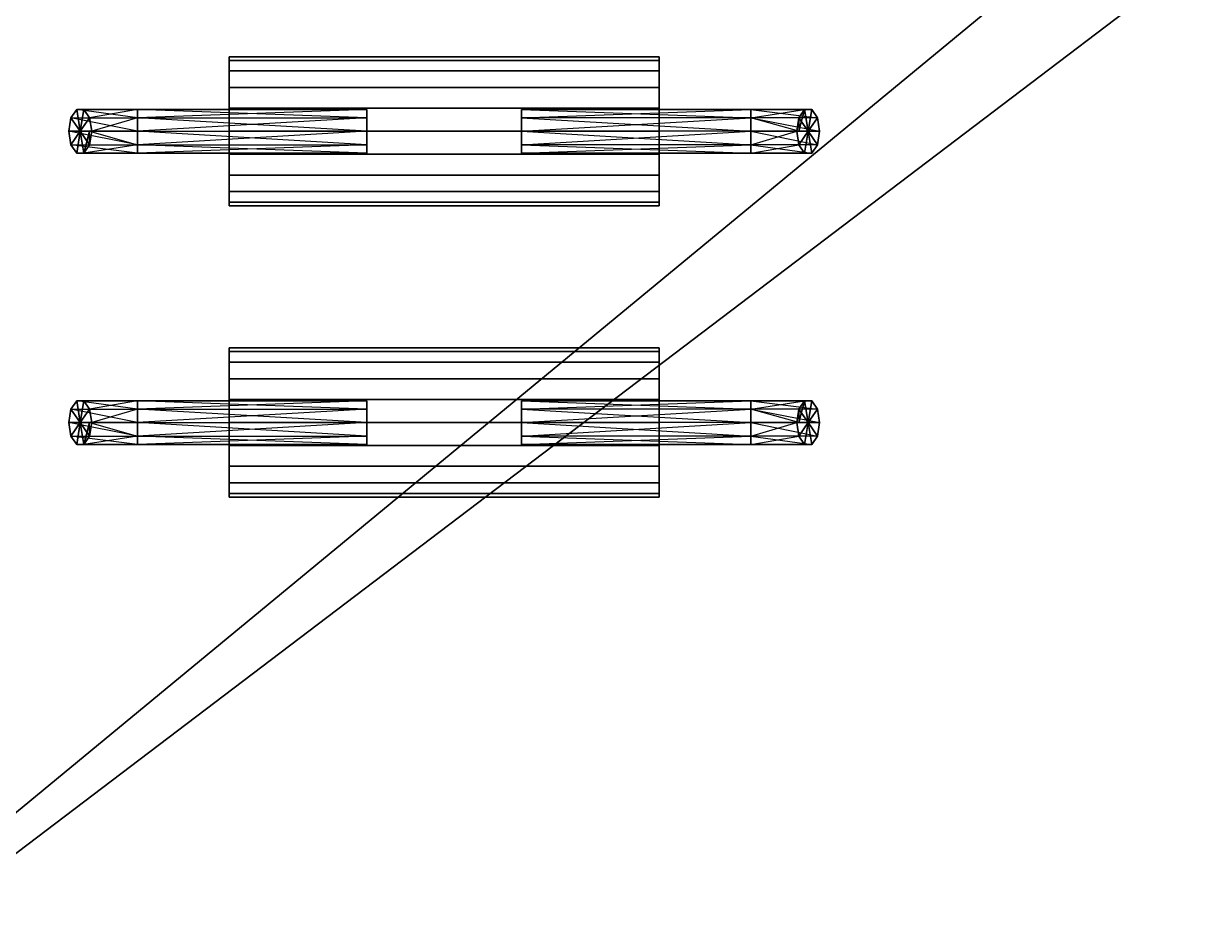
# Model space of a CAD drawing. Header units: millimetres. Extents: x 71 to 249, y 13 to 134.
# Drawn here: x 182.98 to 203.62, y 87.58 to 103.22 of the extents above; entities that cross this region are included whole.
import ezdxf

# ---------------------------------------------------------------- set-up
doc = ezdxf.new("R2010")
doc.units = ezdxf.units.MM
doc.layers.add('UB3D', color=1, linetype='Continuous')

msp = doc.modelspace()

# ---------------------------------------------------------------- linework, layer by layer
at = {"layer": 'UB3D', "color": 94}
for points in [[(219.529, 116.585, 72.51), (219.529, 28.585, 72.51), (103.529, 28.585, 72.51)], [(219.529, 116.585, 72.51), (103.529, 28.585, 72.51), (103.529, 116.585, 72.51)], [(219.529, 116.585, 72.5), (103.529, 116.585, 72.5), (103.529, 28.585, 72.5)], [(219.529, 116.585, 72.5), (103.529, 28.585, 72.5), (219.529, 28.585, 72.5)], [(215.719, 116.586, 89.521), (215.719, 28.586, 89.521), (109.038, 28.586, 89.521)], [(215.719, 116.586, 89.521), (109.038, 28.586, 89.521), (109.038, 116.586, 89.521)], [(215.719, 116.586, 89.511), (109.038, 116.586, 89.511), (109.038, 28.586, 89.511)], [(215.719, 116.586, 89.511), (109.038, 28.586, 89.511), (215.719, 28.586, 89.511)]]:
    msp.add_3dface(points, dxfattribs=at)
at = {"layer": 'UB3D', "color": 17}
for points in [[(186.569, 102.581, 75.612), (186.569, 102.645, 75.21), (194.069, 102.645, 75.21), (194.069, 102.581, 75.612)], [(186.569, 102.645, 75.21), (186.569, 102.581, 74.808), (194.069, 102.581, 74.808), (194.069, 102.645, 75.21)], [(186.569, 101.345, 75.21), (186.569, 102.581, 74.808), (186.569, 102.645, 75.21)], [(186.569, 101.345, 75.21), (186.569, 102.645, 75.21), (186.569, 102.581, 75.612)], [(186.569, 102.396, 75.974), (186.569, 102.581, 75.612), (194.069, 102.581, 75.612), (194.069, 102.396, 75.974)], [(186.569, 102.581, 74.808), (186.569, 102.396, 74.446), (194.069, 102.396, 74.446), (194.069, 102.581, 74.808)], [(186.569, 101.345, 75.21), (186.569, 102.396, 74.446), (186.569, 102.581, 74.808)], [(186.569, 101.345, 75.21), (186.569, 102.581, 75.612), (186.569, 102.396, 75.974)], [(194.069, 101.345, 75.21), (194.069, 102.581, 75.612), (194.069, 102.645, 75.21)], [(194.069, 101.345, 75.21), (194.069, 102.645, 75.21), (194.069, 102.581, 74.808)], [(194.069, 101.345, 75.21), (194.069, 102.396, 75.974), (194.069, 102.581, 75.612)], [(194.069, 101.345, 75.21), (194.069, 102.581, 74.808), (194.069, 102.396, 74.446)], [(186.569, 102.109, 76.262), (186.569, 102.396, 75.974), (194.069, 102.396, 75.974), (194.069, 102.109, 76.262)], [(186.569, 102.396, 74.446), (186.569, 102.109, 74.158), (194.069, 102.109, 74.158), (194.069, 102.396, 74.446)], [(186.569, 101.345, 75.21), (186.569, 102.109, 74.158), (186.569, 102.396, 74.446)], [(186.569, 101.345, 75.21), (186.569, 102.396, 75.974), (186.569, 102.109, 76.262)], [(194.069, 101.345, 75.21), (194.069, 102.109, 76.262), (194.069, 102.396, 75.974)], [(194.069, 101.345, 75.21), (194.069, 102.396, 74.446), (194.069, 102.109, 74.158)], [(186.569, 101.746, 76.446), (186.569, 102.109, 76.262), (194.069, 102.109, 76.262), (194.069, 101.746, 76.446)], [(186.569, 102.109, 74.158), (186.569, 101.746, 73.974), (194.069, 101.746, 73.974), (194.069, 102.109, 74.158)], [(186.569, 101.345, 75.21), (186.569, 101.746, 73.974), (186.569, 102.109, 74.158)], [(186.569, 101.345, 75.21), (186.569, 102.109, 76.262), (186.569, 101.746, 76.446)], [(194.069, 101.345, 75.21), (194.069, 101.746, 76.446), (194.069, 102.109, 76.262)], [(194.069, 101.345, 75.21), (194.069, 102.109, 74.158), (194.069, 101.746, 73.974)], [(186.569, 101.345, 76.51), (186.569, 101.746, 76.446), (194.069, 101.746, 76.446), (194.069, 101.345, 76.51)], [(186.569, 101.746, 73.974), (186.569, 101.345, 73.91), (194.069, 101.345, 73.91), (194.069, 101.746, 73.974)], [(186.569, 101.345, 75.21), (186.569, 101.345, 73.91), (186.569, 101.746, 73.974)], [(186.569, 101.345, 75.21), (186.569, 101.746, 76.446), (186.569, 101.345, 76.51)], [(194.069, 101.345, 75.21), (194.069, 101.345, 76.51), (194.069, 101.746, 76.446)], [(186.569, 101.345, 73.91), (186.569, 100.943, 73.974), (194.069, 100.943, 73.974), (194.069, 101.345, 73.91)], [(186.569, 100.943, 76.446), (186.569, 101.345, 76.51), (194.069, 101.345, 76.51), (194.069, 100.943, 76.446)], [(186.569, 101.345, 75.21), (186.569, 101.345, 76.51), (186.569, 100.943, 76.446)], [(186.569, 101.345, 75.21), (186.569, 100.943, 76.446), (186.569, 100.581, 76.262)], [(186.569, 101.345, 75.21), (186.569, 100.581, 76.262), (186.569, 100.293, 75.974)], [(186.569, 101.345, 75.21), (186.569, 100.293, 75.974), (186.569, 100.108, 75.612)], [(186.569, 101.345, 75.21), (186.569, 100.108, 75.612), (186.569, 100.045, 75.21)], [(186.569, 101.345, 75.21), (186.569, 100.045, 75.21), (186.569, 100.108, 74.808)], [(186.569, 101.345, 75.21), (186.569, 100.108, 74.808), (186.569, 100.293, 74.446)], [(186.569, 101.345, 75.21), (186.569, 100.293, 74.446), (186.569, 100.581, 74.158)], [(186.569, 101.345, 75.21), (186.569, 100.581, 74.158), (186.569, 100.943, 73.974)], [(194.069, 101.345, 75.21), (194.069, 101.345, 73.91), (194.069, 100.943, 73.974)], [(194.069, 101.345, 75.21), (194.069, 100.943, 73.974), (194.069, 100.581, 74.158)], [(194.069, 101.345, 75.21), (194.069, 100.581, 74.158), (194.069, 100.293, 74.446)], [(194.069, 101.345, 75.21), (194.069, 100.293, 74.446), (194.069, 100.108, 74.808)], [(194.069, 101.345, 75.21), (194.069, 100.108, 74.808), (194.069, 100.045, 75.21)], [(194.069, 101.345, 75.21), (194.069, 100.045, 75.21), (194.069, 100.108, 75.612)], [(194.069, 101.345, 75.21), (194.069, 100.108, 75.612), (194.069, 100.293, 75.974)], [(194.069, 101.345, 75.21), (194.069, 100.293, 75.974), (194.069, 100.581, 76.262)], [(194.069, 101.345, 75.21), (194.069, 100.581, 76.262), (194.069, 100.943, 76.446)], [(194.069, 101.345, 75.21), (194.069, 100.943, 76.446), (194.069, 101.345, 76.51)], [(186.569, 100.943, 73.974), (186.569, 100.581, 74.158), (194.069, 100.581, 74.158), (194.069, 100.943, 73.974)], [(186.569, 100.581, 76.262), (186.569, 100.943, 76.446), (194.069, 100.943, 76.446), (194.069, 100.581, 76.262)], [(186.569, 100.581, 74.158), (186.569, 100.293, 74.446), (194.069, 100.293, 74.446), (194.069, 100.581, 74.158)], [(186.569, 100.293, 75.974), (186.569, 100.581, 76.262), (194.069, 100.581, 76.262), (194.069, 100.293, 75.974)], [(186.569, 100.293, 74.446), (186.569, 100.108, 74.808), (194.069, 100.108, 74.808), (194.069, 100.293, 74.446)], [(186.569, 100.108, 75.612), (186.569, 100.293, 75.974), (194.069, 100.293, 75.974), (194.069, 100.108, 75.612)], [(186.569, 100.108, 74.808), (186.569, 100.045, 75.21), (194.069, 100.045, 75.21), (194.069, 100.108, 74.808)], [(186.569, 100.045, 75.21), (186.569, 100.108, 75.612), (194.069, 100.108, 75.612), (194.069, 100.045, 75.21)], [(194.069, 97.501, 74.808), (194.069, 97.565, 75.21), (186.569, 97.565, 75.21), (186.569, 97.501, 74.808)], [(194.069, 97.565, 75.21), (194.069, 97.501, 75.612), (186.569, 97.501, 75.612), (186.569, 97.565, 75.21)], [(186.569, 96.265, 75.21), (186.569, 97.501, 74.808), (186.569, 97.565, 75.21)], [(186.569, 96.265, 75.21), (186.569, 97.565, 75.21), (186.569, 97.501, 75.612)], [(194.069, 97.316, 74.446), (194.069, 97.501, 74.808), (186.569, 97.501, 74.808), (186.569, 97.316, 74.446)], [(194.069, 97.501, 75.612), (194.069, 97.316, 75.974), (186.569, 97.316, 75.974), (186.569, 97.501, 75.612)], [(186.569, 96.265, 75.21), (186.569, 97.316, 74.446), (186.569, 97.501, 74.808)], [(186.569, 96.265, 75.21), (186.569, 97.501, 75.612), (186.569, 97.316, 75.974)], [(194.069, 96.265, 75.21), (194.069, 97.501, 75.612), (194.069, 97.565, 75.21)], [(194.069, 96.265, 75.21), (194.069, 97.565, 75.21), (194.069, 97.501, 74.808)], [(194.069, 96.265, 75.21), (194.069, 97.316, 75.974), (194.069, 97.501, 75.612)], [(194.069, 96.265, 75.21), (194.069, 97.501, 74.808), (194.069, 97.316, 74.446)], [(194.069, 97.029, 74.158), (194.069, 97.316, 74.446), (186.569, 97.316, 74.446), (186.569, 97.029, 74.158)], [(194.069, 97.316, 75.974), (194.069, 97.029, 76.262), (186.569, 97.029, 76.262), (186.569, 97.316, 75.974)], [(186.569, 96.265, 75.21), (186.569, 97.029, 74.158), (186.569, 97.316, 74.446)], [(186.569, 96.265, 75.21), (186.569, 97.316, 75.974), (186.569, 97.029, 76.262)], [(194.069, 96.265, 75.21), (194.069, 97.029, 76.262), (194.069, 97.316, 75.974)], [(194.069, 96.265, 75.21), (194.069, 97.316, 74.446), (194.069, 97.029, 74.158)], [(194.069, 96.666, 73.974), (194.069, 97.029, 74.158), (186.569, 97.029, 74.158), (186.569, 96.666, 73.974)], [(194.069, 97.029, 76.262), (194.069, 96.666, 76.446), (186.569, 96.666, 76.446), (186.569, 97.029, 76.262)], [(186.569, 96.265, 75.21), (186.569, 96.666, 73.974), (186.569, 97.029, 74.158)], [(186.569, 96.265, 75.21), (186.569, 97.029, 76.262), (186.569, 96.666, 76.446)], [(194.069, 96.265, 75.21), (194.069, 96.666, 76.446), (194.069, 97.029, 76.262)], [(194.069, 96.265, 75.21), (194.069, 97.029, 74.158), (194.069, 96.666, 73.974)], [(194.069, 96.265, 73.91), (194.069, 96.666, 73.974), (186.569, 96.666, 73.974), (186.569, 96.265, 73.91)], [(194.069, 96.666, 76.446), (194.069, 96.265, 76.51), (186.569, 96.265, 76.51), (186.569, 96.666, 76.446)], [(186.569, 96.265, 75.21), (186.569, 96.265, 73.91), (186.569, 96.666, 73.974)], [(194.069, 96.265, 75.21), (194.069, 96.265, 76.51), (194.069, 96.666, 76.446)], [(194.069, 96.265, 75.21), (194.069, 96.666, 73.974), (194.069, 96.265, 73.91)], [(194.069, 96.265, 76.51), (194.069, 95.863, 76.446), (186.569, 95.863, 76.446), (186.569, 96.265, 76.51)], [(194.069, 95.863, 73.974), (194.069, 96.265, 73.91), (186.569, 96.265, 73.91), (186.569, 95.863, 73.974)], [(186.569, 96.265, 75.21), (186.569, 96.265, 76.51), (186.569, 95.863, 76.446)], [(186.569, 96.265, 75.21), (186.569, 95.863, 76.446), (186.569, 95.501, 76.262)], [(186.569, 96.265, 75.21), (186.569, 95.501, 76.262), (186.569, 95.213, 75.974)], [(186.569, 96.265, 75.21), (186.569, 95.213, 75.974), (186.569, 95.028, 75.612)], [(186.569, 96.265, 75.21), (186.569, 95.028, 75.612), (186.569, 94.965, 75.21)], [(186.569, 96.265, 75.21), (186.569, 94.965, 75.21), (186.569, 95.028, 74.808)], [(186.569, 96.265, 75.21), (186.569, 95.028, 74.808), (186.569, 95.213, 74.446)], [(186.569, 96.265, 75.21), (186.569, 95.213, 74.446), (186.569, 95.501, 74.158)], [(186.569, 96.265, 75.21), (186.569, 95.501, 74.158), (186.569, 95.863, 73.974)], [(186.569, 96.265, 75.21), (186.569, 95.863, 73.974), (186.569, 96.265, 73.91)], [(194.069, 96.265, 75.21), (194.069, 96.265, 73.91), (194.069, 95.863, 73.974)], [(194.069, 96.265, 75.21), (194.069, 95.863, 73.974), (194.069, 95.501, 74.158)], [(194.069, 96.265, 75.21), (194.069, 95.501, 74.158), (194.069, 95.213, 74.446)], [(194.069, 96.265, 75.21), (194.069, 95.213, 74.446), (194.069, 95.028, 74.808)], [(194.069, 96.265, 75.21), (194.069, 95.028, 74.808), (194.069, 94.965, 75.21)], [(194.069, 96.265, 75.21), (194.069, 94.965, 75.21), (194.069, 95.028, 75.612)], [(194.069, 96.265, 75.21), (194.069, 95.028, 75.612), (194.069, 95.213, 75.974)], [(194.069, 96.265, 75.21), (194.069, 95.213, 75.974), (194.069, 95.501, 76.262)], [(194.069, 96.265, 75.21), (194.069, 95.501, 76.262), (194.069, 95.863, 76.446)], [(194.069, 95.863, 76.446), (194.069, 95.501, 76.262), (186.569, 95.501, 76.262), (186.569, 95.863, 76.446)], [(194.069, 95.501, 74.158), (194.069, 95.863, 73.974), (186.569, 95.863, 73.974), (186.569, 95.501, 74.158)], [(194.069, 95.501, 76.262), (194.069, 95.213, 75.974), (186.569, 95.213, 75.974), (186.569, 95.501, 76.262)], [(194.069, 95.213, 74.446), (194.069, 95.501, 74.158), (186.569, 95.501, 74.158), (186.569, 95.213, 74.446)], [(194.069, 95.213, 75.974), (194.069, 95.028, 75.612), (186.569, 95.028, 75.612), (186.569, 95.213, 75.974)], [(194.069, 95.028, 74.808), (194.069, 95.213, 74.446), (186.569, 95.213, 74.446), (186.569, 95.028, 74.808)], [(194.069, 95.028, 75.612), (194.069, 94.965, 75.21), (186.569, 94.965, 75.21), (186.569, 95.028, 75.612)], [(194.069, 94.965, 75.21), (194.069, 95.028, 74.808), (186.569, 95.028, 74.808), (186.569, 94.965, 75.21)]]:
    msp.add_3dface(points, dxfattribs=at)
at = {"layer": 'UB3D', "color": 254}
for points in [[(183.769, 101.345, 71), (183.769, 101.345, 73.883), (183.807, 101.58, 71)], [(183.769, 101.345, 73.883), (183.807, 101.58, 71), (183.807, 101.58, 73.883)], [(183.769, 101.345, 73.883), (184.969, 101.345, 74.56), (183.807, 101.58, 73.883)], [(183.969, 101.345, 71), (183.769, 101.345, 71), (183.807, 101.58, 71)], [(183.807, 101.58, 71), (183.807, 101.58, 73.883), (183.907, 101.725, 71)], [(183.807, 101.58, 73.883), (183.907, 101.725, 71), (183.907, 101.725, 73.883)], [(183.807, 101.58, 73.883), (184.969, 101.58, 74.541), (183.907, 101.725, 73.883)], [(183.969, 101.345, 71), (183.807, 101.58, 71), (183.907, 101.725, 71)], [(184.969, 101.345, 74.56), (183.807, 101.58, 73.883), (184.969, 101.58, 74.541)], [(183.907, 101.725, 71), (183.907, 101.725, 73.883), (184.031, 101.725, 71)], [(183.907, 101.725, 73.883), (184.031, 101.725, 71), (184.031, 101.725, 73.883)], [(184.969, 101.58, 74.541), (183.907, 101.725, 73.883), (184.969, 101.725, 74.491)], [(183.907, 101.725, 73.883), (184.969, 101.725, 74.491), (184.031, 101.725, 73.883)], [(183.969, 101.345, 71), (183.907, 101.725, 71), (184.031, 101.725, 71)], [(183.969, 101.345, 71), (184.031, 101.725, 71), (184.131, 101.58, 71)], [(183.969, 101.345, 71), (184.131, 101.58, 71), (184.169, 101.345, 71)], [(184.031, 101.725, 71), (184.031, 101.725, 73.883), (184.131, 101.58, 71)], [(184.031, 101.725, 73.883), (184.131, 101.58, 71), (184.131, 101.58, 73.883)], [(184.969, 101.725, 74.491), (184.031, 101.725, 73.883), (184.969, 101.725, 74.429)], [(184.031, 101.725, 73.883), (184.969, 101.725, 74.429), (184.131, 101.58, 73.883)], [(184.969, 101.725, 74.429), (184.131, 101.58, 73.883), (184.969, 101.58, 74.379)], [(184.131, 101.58, 71), (184.131, 101.58, 73.883), (184.169, 101.345, 71)], [(184.131, 101.58, 73.883), (184.169, 101.345, 71), (184.169, 101.345, 73.883)], [(184.131, 101.58, 73.883), (184.969, 101.58, 74.379), (184.169, 101.345, 73.883)], [(184.969, 101.58, 74.379), (184.169, 101.345, 73.883), (184.969, 101.345, 74.36)], [(184.969, 101.58, 74.541), (188.969, 101.58, 74.541), (184.969, 101.725, 74.491)], [(188.969, 101.58, 74.541), (184.969, 101.725, 74.491), (188.969, 101.725, 74.491)], [(184.969, 101.725, 74.491), (188.969, 101.725, 74.491), (184.969, 101.725, 74.429)], [(188.969, 101.725, 74.491), (184.969, 101.725, 74.429), (188.969, 101.725, 74.429)], [(184.969, 101.725, 74.429), (188.969, 101.725, 74.429), (184.969, 101.58, 74.379)], [(188.969, 101.725, 74.429), (184.969, 101.58, 74.379), (188.969, 101.58, 74.379)], [(184.969, 101.345, 74.56), (188.969, 101.345, 74.56), (184.969, 101.58, 74.541)], [(188.969, 101.345, 74.56), (184.969, 101.58, 74.541), (188.969, 101.58, 74.541)], [(184.969, 101.58, 74.379), (188.969, 101.58, 74.379), (184.969, 101.345, 74.36)], [(188.969, 101.58, 74.379), (184.969, 101.345, 74.36), (188.969, 101.345, 74.36)], [(188.969, 101.345, 74.46), (188.969, 101.58, 74.379), (188.969, 101.725, 74.429)], [(188.969, 101.345, 74.46), (188.969, 101.725, 74.429), (188.969, 101.725, 74.491)], [(188.969, 101.345, 74.46), (188.969, 101.725, 74.491), (188.969, 101.58, 74.541)], [(188.969, 101.345, 74.46), (188.969, 101.345, 74.36), (188.969, 101.58, 74.379)], [(188.969, 101.345, 74.46), (188.969, 101.58, 74.541), (188.969, 101.345, 74.56)], [(195.669, 101.58, 74.379), (191.669, 101.58, 74.379), (195.669, 101.725, 74.429)], [(191.669, 101.58, 74.379), (195.669, 101.725, 74.429), (191.669, 101.725, 74.429)], [(195.669, 101.725, 74.429), (191.669, 101.725, 74.429), (195.669, 101.725, 74.491)], [(191.669, 101.725, 74.429), (195.669, 101.725, 74.491), (191.669, 101.725, 74.491)], [(195.669, 101.725, 74.491), (191.669, 101.725, 74.491), (195.669, 101.58, 74.541)], [(191.669, 101.725, 74.491), (195.669, 101.58, 74.541), (191.669, 101.58, 74.541)], [(191.669, 101.345, 74.46), (191.669, 101.58, 74.541), (191.669, 101.725, 74.491)], [(191.669, 101.345, 74.46), (191.669, 101.725, 74.491), (191.669, 101.725, 74.429)], [(191.669, 101.345, 74.46), (191.669, 101.725, 74.429), (191.669, 101.58, 74.379)], [(195.669, 101.345, 74.36), (191.669, 101.345, 74.36), (195.669, 101.58, 74.379)], [(191.669, 101.345, 74.36), (195.669, 101.58, 74.379), (191.669, 101.58, 74.379)], [(195.669, 101.58, 74.541), (191.669, 101.58, 74.541), (195.669, 101.345, 74.56)], [(191.669, 101.58, 74.541), (195.669, 101.345, 74.56), (191.669, 101.345, 74.56)], [(191.669, 101.345, 74.46), (191.669, 101.345, 74.56), (191.669, 101.58, 74.541)], [(191.669, 101.345, 74.46), (191.669, 101.58, 74.379), (191.669, 101.345, 74.36)], [(196.507, 101.345, 73.883), (195.669, 101.58, 74.379), (196.607, 101.725, 73.883)], [(195.669, 101.58, 74.379), (196.607, 101.725, 73.883), (195.669, 101.725, 74.429)], [(196.607, 101.725, 73.883), (195.669, 101.725, 74.429), (196.731, 101.725, 73.883)], [(195.669, 101.725, 74.429), (196.731, 101.725, 73.883), (195.669, 101.725, 74.491)], [(196.731, 101.725, 73.883), (195.669, 101.725, 74.491), (196.831, 101.58, 73.883)], [(195.669, 101.725, 74.491), (196.831, 101.58, 73.883), (195.669, 101.58, 74.541)], [(195.669, 101.345, 74.36), (196.507, 101.345, 73.883), (195.669, 101.58, 74.379)], [(196.831, 101.58, 73.883), (195.669, 101.58, 74.541), (196.869, 101.345, 73.883)], [(195.669, 101.58, 74.541), (196.869, 101.345, 73.883), (195.669, 101.345, 74.56)], [(196.469, 101.345, 71), (196.469, 101.345, 73.883), (196.507, 101.58, 71)], [(196.469, 101.345, 73.883), (196.507, 101.58, 71), (196.507, 101.345, 73.883)], [(196.669, 101.345, 71), (196.469, 101.345, 71), (196.507, 101.58, 71)], [(196.507, 101.58, 71), (196.507, 101.345, 73.883), (196.607, 101.725, 71)], [(196.507, 101.345, 73.883), (196.607, 101.725, 71), (196.607, 101.725, 73.883)], [(196.669, 101.345, 71), (196.507, 101.58, 71), (196.607, 101.725, 71)], [(196.607, 101.725, 71), (196.607, 101.725, 73.883), (196.731, 101.725, 71)], [(196.607, 101.725, 73.883), (196.731, 101.725, 71), (196.731, 101.725, 73.883)], [(196.669, 101.345, 71), (196.607, 101.725, 71), (196.731, 101.725, 71)], [(196.669, 101.345, 71), (196.731, 101.725, 71), (196.831, 101.58, 71)], [(196.669, 101.345, 71), (196.831, 101.58, 71), (196.869, 101.345, 71)], [(196.731, 101.725, 71), (196.731, 101.725, 73.883), (196.831, 101.58, 71)], [(196.731, 101.725, 73.883), (196.831, 101.58, 71), (196.831, 101.58, 73.883)], [(196.831, 101.58, 71), (196.831, 101.58, 73.883), (196.869, 101.345, 71)], [(196.831, 101.58, 73.883), (196.869, 101.345, 71), (196.869, 101.345, 73.883)], [(183.807, 101.109, 71), (183.807, 101.109, 73.883), (183.769, 101.345, 71)], [(183.807, 101.109, 73.883), (183.769, 101.345, 71), (183.769, 101.345, 73.883)], [(183.807, 101.109, 73.883), (184.969, 101.109, 74.541), (183.769, 101.345, 73.883)], [(184.969, 101.109, 74.541), (183.769, 101.345, 73.883), (184.969, 101.345, 74.56)], [(183.969, 101.345, 71), (183.807, 101.109, 71), (183.769, 101.345, 71)], [(183.969, 101.345, 71), (183.907, 100.964, 71), (183.807, 101.109, 71)], [(183.969, 101.345, 71), (184.031, 100.964, 71), (183.907, 100.964, 71)], [(183.969, 101.345, 71), (184.169, 101.345, 71), (184.131, 101.109, 71)], [(183.969, 101.345, 71), (184.131, 101.109, 71), (184.031, 100.964, 71)], [(184.131, 101.109, 71), (184.131, 101.345, 73.883), (184.031, 100.964, 71)], [(184.131, 101.345, 73.883), (184.031, 100.964, 71), (184.031, 100.964, 73.883)], [(184.131, 101.345, 73.883), (184.969, 101.109, 74.379), (184.031, 100.964, 73.883)], [(184.169, 101.345, 71), (184.169, 101.345, 73.883), (184.131, 101.109, 71)], [(184.169, 101.345, 73.883), (184.131, 101.109, 71), (184.131, 101.345, 73.883)], [(184.169, 101.345, 73.883), (184.969, 101.345, 74.36), (184.131, 101.345, 73.883)], [(184.969, 101.345, 74.36), (184.131, 101.345, 73.883), (184.969, 101.109, 74.379)], [(184.969, 101.345, 74.36), (188.969, 101.345, 74.36), (184.969, 101.109, 74.379)], [(188.969, 101.345, 74.36), (184.969, 101.109, 74.379), (188.969, 101.109, 74.379)], [(184.969, 101.109, 74.541), (188.969, 101.109, 74.541), (184.969, 101.345, 74.56)], [(188.969, 101.109, 74.541), (184.969, 101.345, 74.56), (188.969, 101.345, 74.56)], [(188.969, 101.345, 74.46), (188.969, 101.345, 74.56), (188.969, 101.109, 74.541)], [(188.969, 101.345, 74.46), (188.969, 101.109, 74.541), (188.969, 100.964, 74.491)], [(188.969, 101.345, 74.46), (188.969, 100.964, 74.491), (188.969, 100.964, 74.429)], [(188.969, 101.345, 74.46), (188.969, 100.964, 74.429), (188.969, 101.109, 74.379)], [(188.969, 101.345, 74.46), (188.969, 101.109, 74.379), (188.969, 101.345, 74.36)], [(195.669, 101.345, 74.56), (191.669, 101.345, 74.56), (195.669, 101.109, 74.541)], [(191.669, 101.345, 74.56), (195.669, 101.109, 74.541), (191.669, 101.109, 74.541)], [(195.669, 101.109, 74.379), (191.669, 101.109, 74.379), (195.669, 101.345, 74.36)], [(191.669, 101.109, 74.379), (195.669, 101.345, 74.36), (191.669, 101.345, 74.36)], [(191.669, 101.345, 74.46), (191.669, 101.345, 74.36), (191.669, 101.109, 74.379)], [(191.669, 101.345, 74.46), (191.669, 101.109, 74.379), (191.669, 100.964, 74.429)], [(191.669, 101.345, 74.46), (191.669, 100.964, 74.429), (191.669, 100.964, 74.491)], [(191.669, 101.345, 74.46), (191.669, 100.964, 74.491), (191.669, 101.109, 74.541)], [(191.669, 101.345, 74.46), (191.669, 101.109, 74.541), (191.669, 101.345, 74.56)], [(196.469, 101.345, 73.883), (195.669, 101.345, 74.36), (196.507, 101.345, 73.883)], [(196.869, 101.345, 73.883), (195.669, 101.345, 74.56), (196.831, 101.109, 73.883)], [(195.669, 101.345, 74.56), (196.831, 101.109, 73.883), (195.669, 101.109, 74.541)], [(196.507, 101.109, 73.883), (195.669, 101.109, 74.379), (196.469, 101.345, 73.883)], [(195.669, 101.109, 74.379), (196.469, 101.345, 73.883), (195.669, 101.345, 74.36)], [(196.507, 101.109, 71), (196.507, 101.109, 73.883), (196.469, 101.345, 71)], [(196.507, 101.109, 73.883), (196.469, 101.345, 71), (196.469, 101.345, 73.883)], [(196.669, 101.345, 71), (196.507, 101.109, 71), (196.469, 101.345, 71)], [(196.669, 101.345, 71), (196.607, 100.964, 71), (196.507, 101.109, 71)], [(196.669, 101.345, 71), (196.731, 100.964, 71), (196.607, 100.964, 71)], [(196.669, 101.345, 71), (196.869, 101.345, 71), (196.831, 101.109, 71)], [(196.669, 101.345, 71), (196.831, 101.109, 71), (196.731, 100.964, 71)], [(196.869, 101.345, 71), (196.869, 101.345, 73.883), (196.831, 101.109, 71)], [(196.869, 101.345, 73.883), (196.831, 101.109, 71), (196.831, 101.109, 73.883)], [(183.907, 100.964, 71), (183.907, 100.964, 73.883), (183.807, 101.109, 71)], [(183.907, 100.964, 73.883), (183.807, 101.109, 71), (183.807, 101.109, 73.883)], [(183.907, 100.964, 73.883), (184.969, 100.964, 74.491), (183.807, 101.109, 73.883)], [(184.969, 100.964, 74.491), (183.807, 101.109, 73.883), (184.969, 101.109, 74.541)], [(184.031, 100.964, 71), (184.031, 100.964, 73.883), (183.907, 100.964, 71)], [(184.031, 100.964, 73.883), (183.907, 100.964, 71), (183.907, 100.964, 73.883)], [(184.031, 100.964, 73.883), (184.969, 100.964, 74.429), (183.907, 100.964, 73.883)], [(184.969, 100.964, 74.429), (183.907, 100.964, 73.883), (184.969, 100.964, 74.491)], [(184.969, 101.109, 74.379), (184.031, 100.964, 73.883), (184.969, 100.964, 74.429)], [(184.969, 101.109, 74.379), (188.969, 101.109, 74.379), (184.969, 100.964, 74.429)], [(188.969, 101.109, 74.379), (184.969, 100.964, 74.429), (188.969, 100.964, 74.429)], [(184.969, 100.964, 74.491), (188.969, 100.964, 74.491), (184.969, 101.109, 74.541)], [(188.969, 100.964, 74.491), (184.969, 101.109, 74.541), (188.969, 101.109, 74.541)], [(184.969, 100.964, 74.429), (188.969, 100.964, 74.429), (184.969, 100.964, 74.491)], [(188.969, 100.964, 74.429), (184.969, 100.964, 74.491), (188.969, 100.964, 74.491)], [(195.669, 101.109, 74.541), (191.669, 101.109, 74.541), (195.669, 100.964, 74.491)], [(191.669, 101.109, 74.541), (195.669, 100.964, 74.491), (191.669, 100.964, 74.491)], [(195.669, 100.964, 74.429), (191.669, 100.964, 74.429), (195.669, 101.109, 74.379)], [(191.669, 100.964, 74.429), (195.669, 101.109, 74.379), (191.669, 101.109, 74.379)], [(195.669, 100.964, 74.491), (191.669, 100.964, 74.491), (195.669, 100.964, 74.429)], [(191.669, 100.964, 74.491), (195.669, 100.964, 74.429), (191.669, 100.964, 74.429)], [(196.831, 101.109, 73.883), (195.669, 101.109, 74.541), (196.731, 100.964, 73.883)], [(195.669, 101.109, 74.541), (196.731, 100.964, 73.883), (195.669, 100.964, 74.491)], [(196.607, 100.964, 73.883), (195.669, 100.964, 74.429), (196.507, 101.109, 73.883)], [(195.669, 100.964, 74.429), (196.507, 101.109, 73.883), (195.669, 101.109, 74.379)], [(196.731, 100.964, 73.883), (195.669, 100.964, 74.491), (196.607, 100.964, 73.883)], [(195.669, 100.964, 74.491), (196.607, 100.964, 73.883), (195.669, 100.964, 74.429)], [(196.607, 100.964, 71), (196.607, 100.964, 73.883), (196.507, 101.109, 71)], [(196.607, 100.964, 73.883), (196.507, 101.109, 71), (196.507, 101.109, 73.883)], [(196.731, 100.964, 71), (196.731, 100.964, 73.883), (196.607, 100.964, 71)], [(196.731, 100.964, 73.883), (196.607, 100.964, 71), (196.607, 100.964, 73.883)], [(196.831, 101.109, 71), (196.831, 101.109, 73.883), (196.731, 100.964, 71)], [(196.831, 101.109, 73.883), (196.731, 100.964, 71), (196.731, 100.964, 73.883)], [(183.807, 96.5, 71), (183.807, 96.5, 73.883), (183.907, 96.645, 71)], [(183.807, 96.5, 73.883), (183.907, 96.645, 71), (183.907, 96.645, 73.883)], [(183.807, 96.5, 73.883), (184.969, 96.5, 74.541), (183.907, 96.645, 73.883)], [(183.969, 96.265, 71), (183.807, 96.5, 71), (183.907, 96.645, 71)], [(183.907, 96.645, 71), (183.907, 96.645, 73.883), (184.031, 96.645, 71)], [(183.907, 96.645, 73.883), (184.031, 96.645, 71), (184.031, 96.645, 73.883)], [(184.969, 96.5, 74.541), (183.907, 96.645, 73.883), (184.969, 96.645, 74.491)], [(183.907, 96.645, 73.883), (184.969, 96.645, 74.491), (184.031, 96.645, 73.883)], [(183.969, 96.265, 71), (183.907, 96.645, 71), (184.031, 96.645, 71)], [(183.969, 96.265, 71), (184.031, 96.645, 71), (184.131, 96.5, 71)], [(184.031, 96.645, 71), (184.031, 96.645, 73.883), (184.131, 96.5, 71)], [(184.031, 96.645, 73.883), (184.131, 96.5, 71), (184.131, 96.5, 73.883)], [(184.969, 96.645, 74.491), (184.031, 96.645, 73.883), (184.969, 96.645, 74.429)], [(184.031, 96.645, 73.883), (184.969, 96.645, 74.429), (184.131, 96.5, 73.883)], [(184.969, 96.645, 74.429), (184.131, 96.5, 73.883), (184.969, 96.5, 74.379)], [(184.969, 96.5, 74.541), (188.969, 96.5, 74.541), (184.969, 96.645, 74.491)], [(188.969, 96.5, 74.541), (184.969, 96.645, 74.491), (188.969, 96.645, 74.491)], [(184.969, 96.645, 74.491), (188.969, 96.645, 74.491), (184.969, 96.645, 74.429)], [(188.969, 96.645, 74.491), (184.969, 96.645, 74.429), (188.969, 96.645, 74.429)], [(184.969, 96.645, 74.429), (188.969, 96.645, 74.429), (184.969, 96.5, 74.379)], [(188.969, 96.645, 74.429), (184.969, 96.5, 74.379), (188.969, 96.5, 74.379)], [(188.969, 96.265, 74.46), (188.969, 96.5, 74.379), (188.969, 96.645, 74.429)], [(188.969, 96.265, 74.46), (188.969, 96.645, 74.429), (188.969, 96.645, 74.491)], [(188.969, 96.265, 74.46), (188.969, 96.645, 74.491), (188.969, 96.5, 74.541)], [(195.669, 96.5, 74.379), (191.669, 96.5, 74.379), (195.669, 96.645, 74.429)], [(191.669, 96.5, 74.379), (195.669, 96.645, 74.429), (191.669, 96.645, 74.429)], [(195.669, 96.645, 74.429), (191.669, 96.645, 74.429), (195.669, 96.645, 74.491)], [(191.669, 96.645, 74.429), (195.669, 96.645, 74.491), (191.669, 96.645, 74.491)], [(195.669, 96.645, 74.491), (191.669, 96.645, 74.491), (195.669, 96.5, 74.541)], [(191.669, 96.645, 74.491), (195.669, 96.5, 74.541), (191.669, 96.5, 74.541)], [(191.669, 96.265, 74.46), (191.669, 96.5, 74.541), (191.669, 96.645, 74.491)], [(191.669, 96.265, 74.46), (191.669, 96.645, 74.491), (191.669, 96.645, 74.429)], [(191.669, 96.265, 74.46), (191.669, 96.645, 74.429), (191.669, 96.5, 74.379)], [(196.507, 96.265, 73.883), (195.669, 96.5, 74.379), (196.607, 96.645, 73.883)], [(195.669, 96.5, 74.379), (196.607, 96.645, 73.883), (195.669, 96.645, 74.429)], [(196.607, 96.645, 73.883), (195.669, 96.645, 74.429), (196.731, 96.645, 73.883)], [(195.669, 96.645, 74.429), (196.731, 96.645, 73.883), (195.669, 96.645, 74.491)], [(196.731, 96.645, 73.883), (195.669, 96.645, 74.491), (196.831, 96.5, 73.883)], [(195.669, 96.645, 74.491), (196.831, 96.5, 73.883), (195.669, 96.5, 74.541)], [(196.507, 96.5, 71), (196.507, 96.265, 73.883), (196.607, 96.645, 71)], [(196.507, 96.265, 73.883), (196.607, 96.645, 71), (196.607, 96.645, 73.883)], [(196.669, 96.265, 71), (196.507, 96.5, 71), (196.607, 96.645, 71)], [(196.607, 96.645, 71), (196.607, 96.645, 73.883), (196.731, 96.645, 71)], [(196.607, 96.645, 73.883), (196.731, 96.645, 71), (196.731, 96.645, 73.883)], [(196.669, 96.265, 71), (196.607, 96.645, 71), (196.731, 96.645, 71)], [(196.669, 96.265, 71), (196.731, 96.645, 71), (196.831, 96.5, 71)], [(196.731, 96.645, 71), (196.731, 96.645, 73.883), (196.831, 96.5, 71)], [(196.731, 96.645, 73.883), (196.831, 96.5, 71), (196.831, 96.5, 73.883)], [(183.769, 96.265, 71), (183.769, 96.265, 73.883), (183.807, 96.5, 71)], [(183.769, 96.265, 73.883), (183.807, 96.5, 71), (183.807, 96.5, 73.883)], [(183.769, 96.265, 73.883), (184.969, 96.265, 74.56), (183.807, 96.5, 73.883)], [(183.969, 96.265, 71), (183.769, 96.265, 71), (183.807, 96.5, 71)], [(184.969, 96.265, 74.56), (183.807, 96.5, 73.883), (184.969, 96.5, 74.541)], [(183.969, 96.265, 71), (184.131, 96.5, 71), (184.169, 96.265, 71)], [(184.131, 96.5, 71), (184.131, 96.5, 73.883), (184.169, 96.265, 71)], [(184.131, 96.5, 73.883), (184.169, 96.265, 71), (184.169, 96.265, 73.883)], [(184.131, 96.5, 73.883), (184.969, 96.5, 74.379), (184.169, 96.265, 73.883)], [(184.969, 96.5, 74.379), (184.169, 96.265, 73.883), (184.969, 96.265, 74.36)], [(184.969, 96.265, 74.56), (188.969, 96.265, 74.56), (184.969, 96.5, 74.541)], [(188.969, 96.265, 74.56), (184.969, 96.5, 74.541), (188.969, 96.5, 74.541)], [(184.969, 96.5, 74.379), (188.969, 96.5, 74.379), (184.969, 96.265, 74.36)], [(188.969, 96.5, 74.379), (184.969, 96.265, 74.36), (188.969, 96.265, 74.36)], [(188.969, 96.265, 74.46), (188.969, 96.265, 74.36), (188.969, 96.5, 74.379)], [(188.969, 96.265, 74.46), (188.969, 96.5, 74.541), (188.969, 96.265, 74.56)], [(195.669, 96.265, 74.36), (191.669, 96.265, 74.36), (195.669, 96.5, 74.379)], [(191.669, 96.265, 74.36), (195.669, 96.5, 74.379), (191.669, 96.5, 74.379)], [(195.669, 96.5, 74.541), (191.669, 96.5, 74.541), (195.669, 96.265, 74.56)], [(191.669, 96.5, 74.541), (195.669, 96.265, 74.56), (191.669, 96.265, 74.56)], [(191.669, 96.265, 74.46), (191.669, 96.265, 74.56), (191.669, 96.5, 74.541)], [(191.669, 96.265, 74.46), (191.669, 96.5, 74.379), (191.669, 96.265, 74.36)], [(195.669, 96.265, 74.36), (196.507, 96.265, 73.883), (195.669, 96.5, 74.379)], [(196.831, 96.5, 73.883), (195.669, 96.5, 74.541), (196.869, 96.265, 73.883)], [(195.669, 96.5, 74.541), (196.869, 96.265, 73.883), (195.669, 96.265, 74.56)], [(196.469, 96.265, 71), (196.469, 96.265, 73.883), (196.507, 96.5, 71)], [(196.469, 96.265, 73.883), (196.507, 96.5, 71), (196.507, 96.265, 73.883)], [(196.669, 96.265, 71), (196.469, 96.265, 71), (196.507, 96.5, 71)], [(196.669, 96.265, 71), (196.831, 96.5, 71), (196.869, 96.265, 71)], [(196.831, 96.5, 71), (196.831, 96.5, 73.883), (196.869, 96.265, 71)], [(196.831, 96.5, 73.883), (196.869, 96.265, 71), (196.869, 96.265, 73.883)], [(183.807, 96.029, 71), (183.807, 96.029, 73.883), (183.769, 96.265, 71)], [(183.807, 96.029, 73.883), (183.769, 96.265, 71), (183.769, 96.265, 73.883)], [(183.807, 96.029, 73.883), (184.969, 96.029, 74.541), (183.769, 96.265, 73.883)], [(184.969, 96.029, 74.541), (183.769, 96.265, 73.883), (184.969, 96.265, 74.56)], [(183.969, 96.265, 71), (183.807, 96.029, 71), (183.769, 96.265, 71)], [(183.969, 96.265, 71), (183.907, 95.884, 71), (183.807, 96.029, 71)], [(183.969, 96.265, 71), (184.031, 95.884, 71), (183.907, 95.884, 71)], [(183.969, 96.265, 71), (184.169, 96.265, 71), (184.131, 96.029, 71)], [(183.969, 96.265, 71), (184.131, 96.029, 71), (184.031, 95.884, 71)], [(184.131, 96.029, 71), (184.131, 96.265, 73.883), (184.031, 95.884, 71)], [(184.131, 96.265, 73.883), (184.031, 95.884, 71), (184.031, 95.884, 73.883)], [(184.131, 96.265, 73.883), (184.969, 96.029, 74.379), (184.031, 95.884, 73.883)], [(184.169, 96.265, 71), (184.169, 96.265, 73.883), (184.131, 96.029, 71)], [(184.169, 96.265, 73.883), (184.131, 96.029, 71), (184.131, 96.265, 73.883)], [(184.169, 96.265, 73.883), (184.969, 96.265, 74.36), (184.131, 96.265, 73.883)], [(184.969, 96.265, 74.36), (184.131, 96.265, 73.883), (184.969, 96.029, 74.379)], [(184.969, 96.265, 74.36), (188.969, 96.265, 74.36), (184.969, 96.029, 74.379)], [(188.969, 96.265, 74.36), (184.969, 96.029, 74.379), (188.969, 96.029, 74.379)], [(184.969, 96.029, 74.541), (188.969, 96.029, 74.541), (184.969, 96.265, 74.56)], [(188.969, 96.029, 74.541), (184.969, 96.265, 74.56), (188.969, 96.265, 74.56)], [(188.969, 96.265, 74.46), (188.969, 96.265, 74.56), (188.969, 96.029, 74.541)], [(188.969, 96.265, 74.46), (188.969, 96.029, 74.541), (188.969, 95.884, 74.491)], [(188.969, 96.265, 74.46), (188.969, 95.884, 74.491), (188.969, 95.884, 74.429)], [(188.969, 96.265, 74.46), (188.969, 95.884, 74.429), (188.969, 96.029, 74.379)], [(188.969, 96.265, 74.46), (188.969, 96.029, 74.379), (188.969, 96.265, 74.36)], [(195.669, 96.265, 74.56), (191.669, 96.265, 74.56), (195.669, 96.029, 74.541)], [(191.669, 96.265, 74.56), (195.669, 96.029, 74.541), (191.669, 96.029, 74.541)], [(195.669, 96.029, 74.379), (191.669, 96.029, 74.379), (195.669, 96.265, 74.36)], [(191.669, 96.029, 74.379), (195.669, 96.265, 74.36), (191.669, 96.265, 74.36)], [(191.669, 96.265, 74.46), (191.669, 96.265, 74.36), (191.669, 96.029, 74.379)], [(191.669, 96.265, 74.46), (191.669, 96.029, 74.379), (191.669, 95.884, 74.429)], [(191.669, 96.265, 74.46), (191.669, 95.884, 74.429), (191.669, 95.884, 74.491)], [(191.669, 96.265, 74.46), (191.669, 95.884, 74.491), (191.669, 96.029, 74.541)], [(191.669, 96.265, 74.46), (191.669, 96.029, 74.541), (191.669, 96.265, 74.56)], [(196.469, 96.265, 73.883), (195.669, 96.265, 74.36), (196.507, 96.265, 73.883)], [(196.869, 96.265, 73.883), (195.669, 96.265, 74.56), (196.831, 96.029, 73.883)], [(195.669, 96.265, 74.56), (196.831, 96.029, 73.883), (195.669, 96.029, 74.541)], [(196.507, 96.029, 73.883), (195.669, 96.029, 74.379), (196.469, 96.265, 73.883)], [(195.669, 96.029, 74.379), (196.469, 96.265, 73.883), (195.669, 96.265, 74.36)], [(196.507, 96.029, 71), (196.507, 96.029, 73.883), (196.469, 96.265, 71)], [(196.507, 96.029, 73.883), (196.469, 96.265, 71), (196.469, 96.265, 73.883)], [(196.669, 96.265, 71), (196.507, 96.029, 71), (196.469, 96.265, 71)], [(196.669, 96.265, 71), (196.607, 95.884, 71), (196.507, 96.029, 71)], [(196.669, 96.265, 71), (196.731, 95.884, 71), (196.607, 95.884, 71)], [(196.669, 96.265, 71), (196.869, 96.265, 71), (196.831, 96.029, 71)], [(196.669, 96.265, 71), (196.831, 96.029, 71), (196.731, 95.884, 71)], [(196.869, 96.265, 71), (196.869, 96.265, 73.883), (196.831, 96.029, 71)], [(196.869, 96.265, 73.883), (196.831, 96.029, 71), (196.831, 96.029, 73.883)], [(183.907, 95.884, 71), (183.907, 95.884, 73.883), (183.807, 96.029, 71)], [(183.907, 95.884, 73.883), (183.807, 96.029, 71), (183.807, 96.029, 73.883)], [(183.907, 95.884, 73.883), (184.969, 95.884, 74.491), (183.807, 96.029, 73.883)], [(184.969, 95.884, 74.491), (183.807, 96.029, 73.883), (184.969, 96.029, 74.541)], [(184.969, 96.029, 74.379), (184.031, 95.884, 73.883), (184.969, 95.884, 74.429)], [(184.969, 96.029, 74.379), (188.969, 96.029, 74.379), (184.969, 95.884, 74.429)], [(188.969, 96.029, 74.379), (184.969, 95.884, 74.429), (188.969, 95.884, 74.429)], [(184.969, 95.884, 74.491), (188.969, 95.884, 74.491), (184.969, 96.029, 74.541)], [(188.969, 95.884, 74.491), (184.969, 96.029, 74.541), (188.969, 96.029, 74.541)], [(195.669, 96.029, 74.541), (191.669, 96.029, 74.541), (195.669, 95.884, 74.491)], [(191.669, 96.029, 74.541), (195.669, 95.884, 74.491), (191.669, 95.884, 74.491)], [(195.669, 95.884, 74.429), (191.669, 95.884, 74.429), (195.669, 96.029, 74.379)], [(191.669, 95.884, 74.429), (195.669, 96.029, 74.379), (191.669, 96.029, 74.379)], [(196.831, 96.029, 73.883), (195.669, 96.029, 74.541), (196.731, 95.884, 73.883)], [(195.669, 96.029, 74.541), (196.731, 95.884, 73.883), (195.669, 95.884, 74.491)], [(196.607, 95.884, 73.883), (195.669, 95.884, 74.429), (196.507, 96.029, 73.883)], [(195.669, 95.884, 74.429), (196.507, 96.029, 73.883), (195.669, 96.029, 74.379)], [(196.607, 95.884, 71), (196.607, 95.884, 73.883), (196.507, 96.029, 71)], [(196.607, 95.884, 73.883), (196.507, 96.029, 71), (196.507, 96.029, 73.883)], [(196.831, 96.029, 71), (196.831, 96.029, 73.883), (196.731, 95.884, 71)], [(196.831, 96.029, 73.883), (196.731, 95.884, 71), (196.731, 95.884, 73.883)], [(184.031, 95.884, 71), (184.031, 95.884, 73.883), (183.907, 95.884, 71)], [(184.031, 95.884, 73.883), (183.907, 95.884, 71), (183.907, 95.884, 73.883)], [(184.031, 95.884, 73.883), (184.969, 95.884, 74.429), (183.907, 95.884, 73.883)], [(184.969, 95.884, 74.429), (183.907, 95.884, 73.883), (184.969, 95.884, 74.491)], [(184.969, 95.884, 74.429), (188.969, 95.884, 74.429), (184.969, 95.884, 74.491)], [(188.969, 95.884, 74.429), (184.969, 95.884, 74.491), (188.969, 95.884, 74.491)], [(195.669, 95.884, 74.491), (191.669, 95.884, 74.491), (195.669, 95.884, 74.429)], [(191.669, 95.884, 74.491), (195.669, 95.884, 74.429), (191.669, 95.884, 74.429)], [(196.731, 95.884, 73.883), (195.669, 95.884, 74.491), (196.607, 95.884, 73.883)], [(195.669, 95.884, 74.491), (196.607, 95.884, 73.883), (195.669, 95.884, 74.429)], [(196.731, 95.884, 71), (196.731, 95.884, 73.883), (196.607, 95.884, 71)], [(196.731, 95.884, 73.883), (196.607, 95.884, 71), (196.607, 95.884, 73.883)]]:
    msp.add_3dface(points, dxfattribs=at)

doc.saveas('drawing.dxf')
